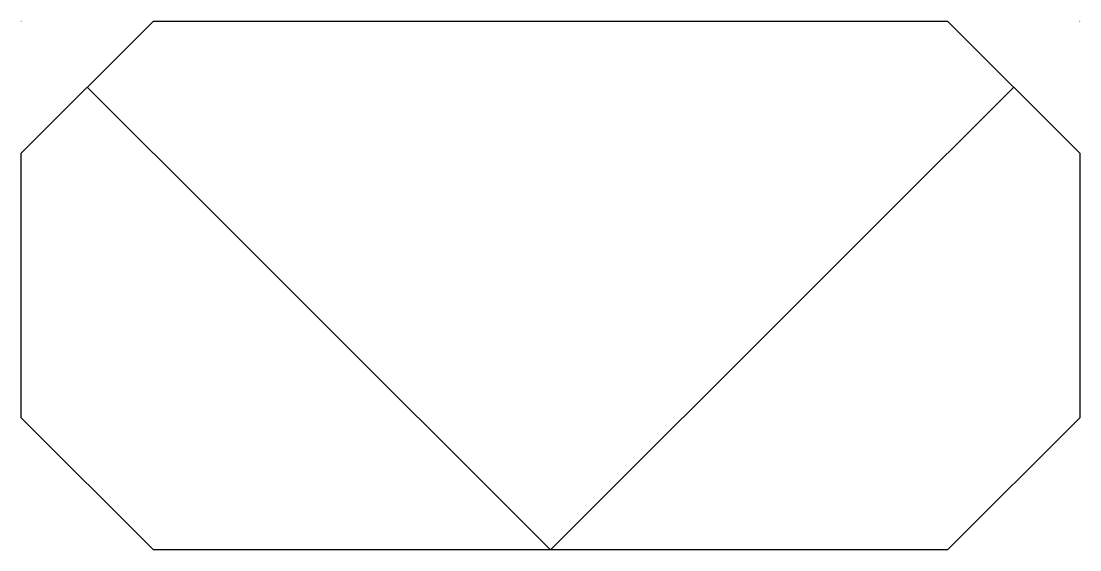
# Model space of a CAD drawing. Header units: millimetres. Extents: x 0 to 6, y -1.5 to 1.5.
import ezdxf

# ---------------------------------------------------------------- set-up
doc = ezdxf.new("R2010")
doc.units = ezdxf.units.MM
doc.layers.add('wipess', color=5, linetype='Continuous')

msp = doc.modelspace()

# ---------------------------------------------------------------- linework, layer by layer
msp.add_lwpolyline([(6, 1.5), (3, -1.5), (0, 1.5)])

# ---------------------------------------------------------------- next in the draw order: wipeouts: each hides what was drawn before it
for points in [[(0, 0.75), (0, 1.5), (0.75, 1.5)], [(6, 0.75), (6, 1.5), (5.25, 1.5)]]:
    msp.add_wipeout(points).dxf.layer = 'wipess'

# ---------------------------------------------------------------- next in the draw order: linework, layer by layer
msp.add_lwpolyline([(0.75, -1.5), (0, -0.75), (0, 0.75), (0.75, 1.5), (5.25, 1.5), (6, 0.75), (6, -0.75), (5.25, -1.5), (0.75, -1.5)], close=True)

doc.saveas('drawing.dxf')
